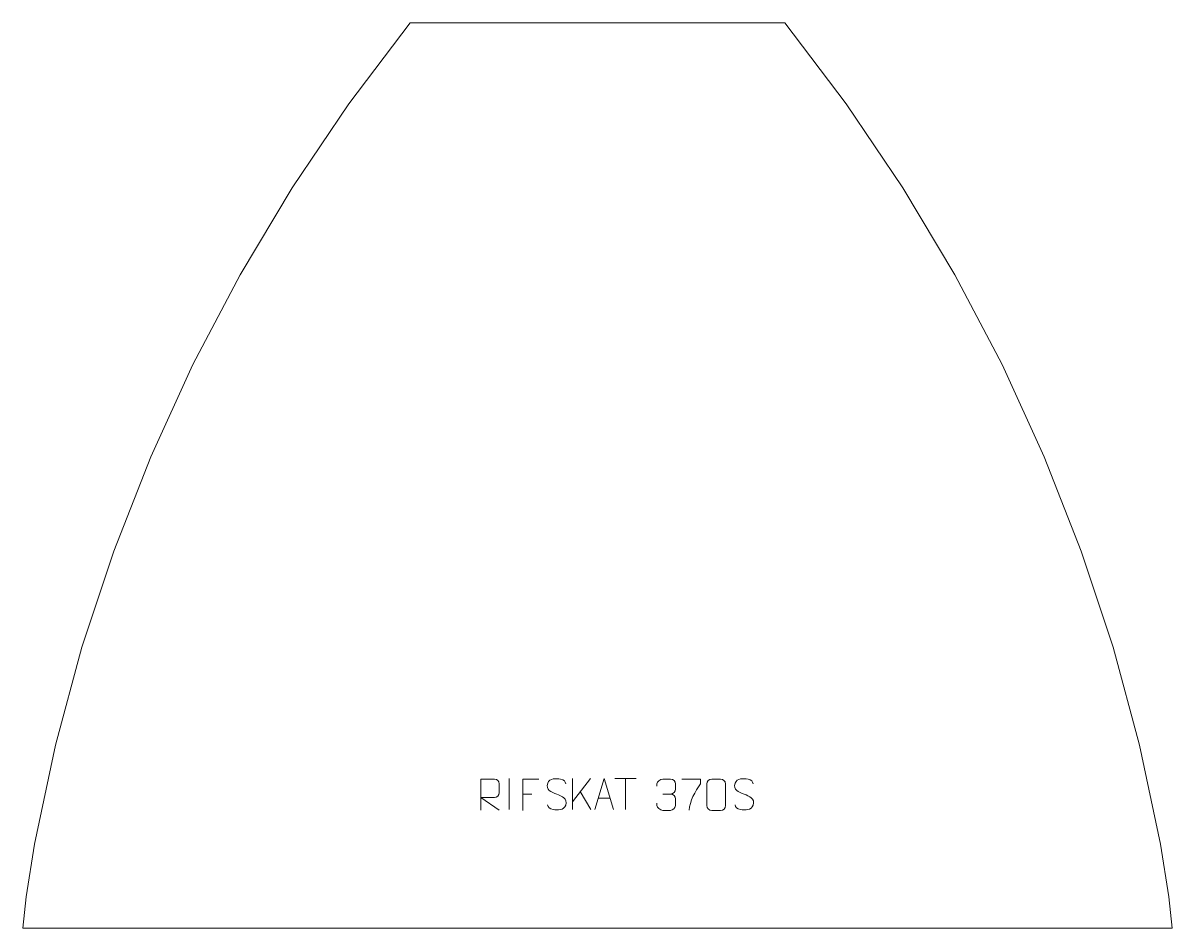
# Model space of a CAD drawing. Header units: millimetres. Extents: x -462 to 458, y 708 to 1433.
import ezdxf

# ---------------------------------------------------------------- set-up
doc = ezdxf.new("R2010")
doc.units = ezdxf.units.MM
doc.header["$MEASUREMENT"] = 0
doc.layers.add('layer 1', color=7, linetype='Continuous')

msp = doc.modelspace()

# ---------------------------------------------------------------- linework, layer by layer
at = {"layer": 'layer 1', "color": 242, "lineweight": 9}
msp.add_open_spline([(455.1372, 733.3724), (455.1372, 733.3724), (457.6809, 708.3715), (457.6809, 708.3715), (457.6809, 708.3715), (457.6809, 708.3715), (-462.0562, 708.3715), (-462.0562, 708.3715), (-462.0562, 708.3715), (-462.0562, 708.3715), (-459.5125, 733.3724), (-459.5125, 733.3724), (-459.5125, 733.3724), (-459.5125, 733.3724), (-452.9492, 775.4785), (-452.9492, 775.4785), (-452.9492, 775.4785), (-452.9492, 775.4785), (-436.0696, 854.892), (-436.0696, 854.892), (-436.0696, 854.892), (-436.0696, 854.892), (-414.8609, 933.2595), (-414.8609, 933.2595), (-414.8609, 933.2595), (-414.8609, 933.2595), (-389.3903, 1010.3477), (-389.3903, 1010.3477), (-389.3903, 1010.3477), (-389.3903, 1010.3477), (-359.7326, 1085.924), (-359.7326, 1085.924), (-359.7326, 1085.924), (-359.7326, 1085.924), (-325.9768, 1159.7604), (-325.9768, 1159.7604), (-325.9768, 1159.7604), (-325.9768, 1159.7604), (-288.2251, 1231.6366), (-288.2251, 1231.6366), (-288.2251, 1231.6366), (-288.2251, 1231.6366), (-246.5915, 1301.3364), (-246.5915, 1301.3364), (-246.5915, 1301.3364), (-246.5915, 1301.3364), (-201.2003, 1368.6481), (-201.2003, 1368.6481), (-201.2003, 1368.6481), (-201.2003, 1368.6481), (-152.1866, 1433.3709), (-152.1866, 1433.3709), (-152.1866, 1433.3709), (-152.1866, 1433.3709), (147.8129, 1433.3709), (147.8129, 1433.3709), (147.8129, 1433.3709), (147.8129, 1433.3709), (196.825, 1368.6481), (196.825, 1368.6481), (196.825, 1368.6481), (196.825, 1368.6481), (242.2162, 1301.3364), (242.2162, 1301.3364), (242.2162, 1301.3364), (242.2162, 1301.3364), (283.8513, 1231.6366), (283.8513, 1231.6366), (283.8513, 1231.6366), (283.8513, 1231.6366), (321.603, 1159.7604), (321.603, 1159.7604), (321.603, 1159.7604), (321.603, 1159.7604), (355.3574, 1085.924), (355.3574, 1085.924), (355.3574, 1085.924), (355.3574, 1085.924), (385.015, 1010.3477), (385.015, 1010.3477), (385.015, 1010.3477), (385.015, 1010.3477), (410.487, 933.2595), (410.487, 933.2595), (410.487, 933.2595), (410.487, 933.2595), (431.6943, 854.892), (431.6943, 854.892), (431.6943, 854.892), (431.6943, 854.892), (448.5741, 775.4785), (448.5741, 775.4785), (448.5741, 775.4785), (448.5741, 775.4785), (455.1372, 733.3724), (455.1372, 733.3724)], degree=3, knots=[0, 0, 0, 0, 0.04, 0.04, 0.04, 0.04, 0.08, 0.08, 0.08, 0.08, 0.12, 0.12, 0.12, 0.12, 0.16, 0.16, 0.16, 0.16, 0.2, 0.2, 0.2, 0.2, 0.24, 0.24, 0.24, 0.24, 0.28, 0.28, 0.28, 0.28, 0.32, 0.32, 0.32, 0.32, 0.36, 0.36, 0.36, 0.36, 0.4, 0.4, 0.4, 0.4, 0.44, 0.44, 0.44, 0.44, 0.48, 0.48, 0.48, 0.48, 0.52, 0.52, 0.52, 0.52, 0.56, 0.56, 0.56, 0.56, 0.6, 0.6, 0.6, 0.6, 0.64, 0.64, 0.64, 0.64, 0.68, 0.68, 0.68, 0.68, 0.72, 0.72, 0.72, 0.72, 0.76, 0.76, 0.76, 0.76, 0.8, 0.8, 0.8, 0.8, 0.84, 0.84, 0.84, 0.84, 0.88, 0.88, 0.88, 0.88, 0.92, 0.92, 0.92, 0.92, 1, 1, 1, 1], dxfattribs=at)
at = {"layer": 'layer 1', "color": 250, "lineweight": 9}
for points in [[(-72.8576, 828.1702), (-72.8576, 828.1702), (-72.8576, 803.1961), (-72.8576, 803.1961)], [(-22.2084, 828.16), (-22.2084, 828.16), (-22.2084, 803.2064), (-22.2084, 803.2064)], [(-7.8322, 828.16), (-7.8322, 828.16), (-22.2084, 809.5203), (-22.2084, 809.5203)], [(11.6488, 828.1364), (11.6488, 828.1364), (28.636, 828.1364), (28.636, 828.1364)], [(20.1426, 803.2064), (20.1426, 803.2064), (20.1426, 828.1599), (20.1426, 828.1599)], [(-62.0257, 815.6831), (-62.0257, 815.6831), (-54.8576, 815.6831), (-54.8576, 815.6831)], [(-7.5069, 803.3022), (-7.5069, 803.3022), (-15.9774, 817.6158), (-15.9774, 817.6158)], [(-1.6055, 812.4558), (-1.6055, 812.4558), (7.8902, 812.4558), (7.8902, 812.4558)], [(50.1424, 815.6831), (50.1424, 815.6831), (56.3388, 815.6831), (56.3388, 815.6831)]]:
    msp.add_open_spline(points, degree=3, dxfattribs=at)
for points, knots in [([(-34.8576, 815.6832), (-39.1059, 817.1536), (-44.014, 818.9494), (-42.0089, 824.4697), (-42.0089, 824.4697), (-40.5054, 828.6096), (-35.2918, 828.2211), (-31.6882, 827.62), (-31.6882, 827.62), (-28.8276, 827.1428), (-27.9629, 825.9296), (-27.6523, 823.8455)], [0, 0, 0, 0, 0.25, 0.25, 0.25, 0.25, 0.5, 0.5, 0.5, 0.5, 1, 1, 1, 1]), ([(-4.3281, 803.2064), (-4.3281, 803.2064), (3.0429, 828.1599), (3.0429, 828.1599), (3.0429, 828.1599), (3.0429, 828.1599), (10.6128, 803.2064), (10.6128, 803.2064)], [0, 0, 0, 0, 0.33333333, 0.33333333, 0.33333333, 0.33333333, 1, 1, 1, 1]), ([(115.1424, 815.6832), (110.8941, 817.1536), (105.986, 818.9494), (107.9911, 824.4697), (107.9911, 824.4697), (109.4946, 828.6096), (114.7082, 828.2211), (118.3118, 827.62), (118.3118, 827.62), (121.1724, 827.1428), (122.0371, 825.9296), (122.3477, 823.8455)], [0, 0, 0, 0, 0.25, 0.25, 0.25, 0.25, 0.5, 0.5, 0.5, 0.5, 1, 1, 1, 1]), ([(-95.5216, 802.7546), (-95.5216, 802.7546), (-95.5216, 827.7081), (-95.5216, 827.7081), (-95.5216, 827.7081), (-91.9268, 827.7081), (-88.3313, 827.7081), (-84.7361, 827.7081), (-84.7361, 827.7081), (-82.4108, 827.6704), (-80.8535, 826.1804), (-80.8576, 823.814), (-80.8576, 823.814), (-80.858, 821.7785), (-80.858, 818.7191), (-80.8576, 816.6831), (-80.8576, 816.6831), (-80.8641, 814.8076), (-82.6764, 812.8658), (-84.6859, 812.8467), (-84.6859, 812.8467), (-84.6859, 812.8467), (-95.5216, 812.8467), (-95.5216, 812.8467), (-95.5216, 812.8467), (-95.5216, 812.8467), (-80.8669, 802.7546), (-80.8669, 802.7546)], [0, 0, 0, 0, 0.125, 0.125, 0.125, 0.125, 0.25, 0.25, 0.25, 0.25, 0.375, 0.375, 0.375, 0.375, 0.5, 0.5, 0.5, 0.5, 0.625, 0.625, 0.625, 0.625, 0.75, 0.75, 0.75, 0.75, 1, 1, 1, 1]), ([(-49.1517, 827.5628), (-49.1517, 827.5628), (-62.0257, 827.5628), (-62.0257, 827.5628), (-62.0257, 827.5628), (-62.0257, 827.5628), (-62.0257, 802.6092), (-62.0257, 802.6092)], [0, 0, 0, 0, 0.33333333, 0.33333333, 0.33333333, 0.33333333, 1, 1, 1, 1]), ([(45.4327, 821.9283), (45.4327, 821.9283), (45.4327, 823.7855), (45.4327, 823.7855), (45.4327, 823.7855), (45.4184, 825.5274), (48.0829, 827.6455), (50.142, 827.6228), (50.142, 827.6228), (52.2061, 827.6228), (54.2701, 827.6228), (56.3338, 827.6228), (56.3338, 827.6228), (58.5283, 827.6316), (60.1266, 825.7848), (60.171, 823.8727), (60.171, 823.8727), (60.1706, 822.4376), (60.1706, 821.0025), (60.171, 819.567), (60.171, 819.567), (60.1224, 817.9135), (58.5198, 815.6835), (56.3215, 815.6935), (56.3215, 815.6935), (58.5252, 815.6823), (60.1332, 813.8791), (60.1872, 811.8196), (60.1872, 811.8196), (60.1868, 810.0349), (60.1868, 808.2502), (60.1872, 806.4651), (60.1872, 806.4651), (60.1973, 804.4037), (58.1424, 802.6406), (56.3215, 802.6487), (56.3215, 802.6487), (54.2562, 802.649), (52.191, 802.649), (50.1254, 802.6487), (50.1254, 802.6487), (47.9568, 802.6602), (45.4258, 805.0604), (45.4072, 806.5222), (45.4072, 806.5222), (45.4072, 806.5222), (45.4072, 808.4308), (45.4072, 808.4308)], [0, 0, 0, 0, 0.07692308, 0.07692308, 0.07692308, 0.07692308, 0.15384615, 0.15384615, 0.15384615, 0.15384615, 0.23076923, 0.23076923, 0.23076923, 0.23076923, 0.30769231, 0.30769231, 0.30769231, 0.30769231, 0.38461538, 0.38461538, 0.38461538, 0.38461538, 0.46153846, 0.46153846, 0.46153846, 0.46153846, 0.53846154, 0.53846154, 0.53846154, 0.53846154, 0.61538462, 0.61538462, 0.61538462, 0.61538462, 0.69230769, 0.69230769, 0.69230769, 0.69230769, 0.76923077, 0.76923077, 0.76923077, 0.76923077, 0.84615385, 0.84615385, 0.84615385, 0.84615385, 1, 1, 1, 1]), ([(65.3892, 827.6151), (65.3892, 827.6151), (80.2053, 827.6151), (80.2053, 827.6151), (80.2053, 827.6151), (80.205, 826.3655), (80.205, 825.1159), (80.2053, 823.8661), (80.2053, 823.8661), (76.2109, 817.869), (71.2957, 810.0354), (71.2957, 802.6566)], [0, 0, 0, 0, 0.25, 0.25, 0.25, 0.25, 0.5, 0.5, 0.5, 0.5, 1, 1, 1, 1]), ([(89.2166, 827.6351), (91.5827, 827.6351), (93.9492, 827.6351), (96.3157, 827.6351), (96.3157, 827.6351), (98.2962, 827.6707), (100.3222, 826.1764), (100.3493, 823.7343), (100.3493, 823.7343), (100.3489, 817.9769), (100.3489, 812.2191), (100.3493, 806.4609), (100.3493, 806.4609), (100.2072, 804.1333), (98.5008, 802.651), (96.3157, 802.6402), (96.3157, 802.6402), (93.9433, 802.6406), (91.5709, 802.6406), (89.1989, 802.6402), (89.1989, 802.6402), (87.2404, 802.5346), (85.234, 804.4225), (85.2454, 806.4435), (85.2454, 806.4435), (85.2458, 812.2241), (85.2458, 818.0044), (85.2454, 823.7842), (85.2454, 823.7842), (85.2497, 825.9262), (87.0268, 827.6487), (89.2166, 827.6351)], [0, 0, 0, 0, 0.11111111, 0.11111111, 0.11111111, 0.11111111, 0.22222222, 0.22222222, 0.22222222, 0.22222222, 0.33333333, 0.33333333, 0.33333333, 0.33333333, 0.44444444, 0.44444444, 0.44444444, 0.44444444, 0.55555556, 0.55555556, 0.55555556, 0.55555556, 0.66666667, 0.66666667, 0.66666667, 0.66666667, 0.77777778, 0.77777778, 0.77777778, 0.77777778, 1, 1, 1, 1]), ([(-34.8576, 815.6831), (-30.839, 814.0364), (-25.8095, 812.1481), (-27.6435, 806.7878), (-27.6435, 806.7878), (-29.1033, 802.5214), (-34.0141, 802.7781), (-37.7402, 803.3328), (-37.7402, 803.3328), (-40.4902, 803.7426), (-41.7111, 804.9561), (-42.0891, 807.0683)], [0, 0, 0, 0, 0.25, 0.25, 0.25, 0.25, 0.5, 0.5, 0.5, 0.5, 1, 1, 1, 1]), ([(115.1424, 815.6831), (119.161, 814.0364), (124.1905, 812.1481), (122.3565, 806.7878), (122.3565, 806.7878), (120.8967, 802.5214), (115.9859, 802.7781), (112.2598, 803.3328), (112.2598, 803.3328), (109.5098, 803.7426), (108.2889, 804.9561), (107.9109, 807.0683)], [0, 0, 0, 0, 0.25, 0.25, 0.25, 0.25, 0.5, 0.5, 0.5, 0.5, 1, 1, 1, 1])]:
    msp.add_open_spline(points, degree=3, knots=knots, dxfattribs=at)

doc.saveas('drawing.dxf')
